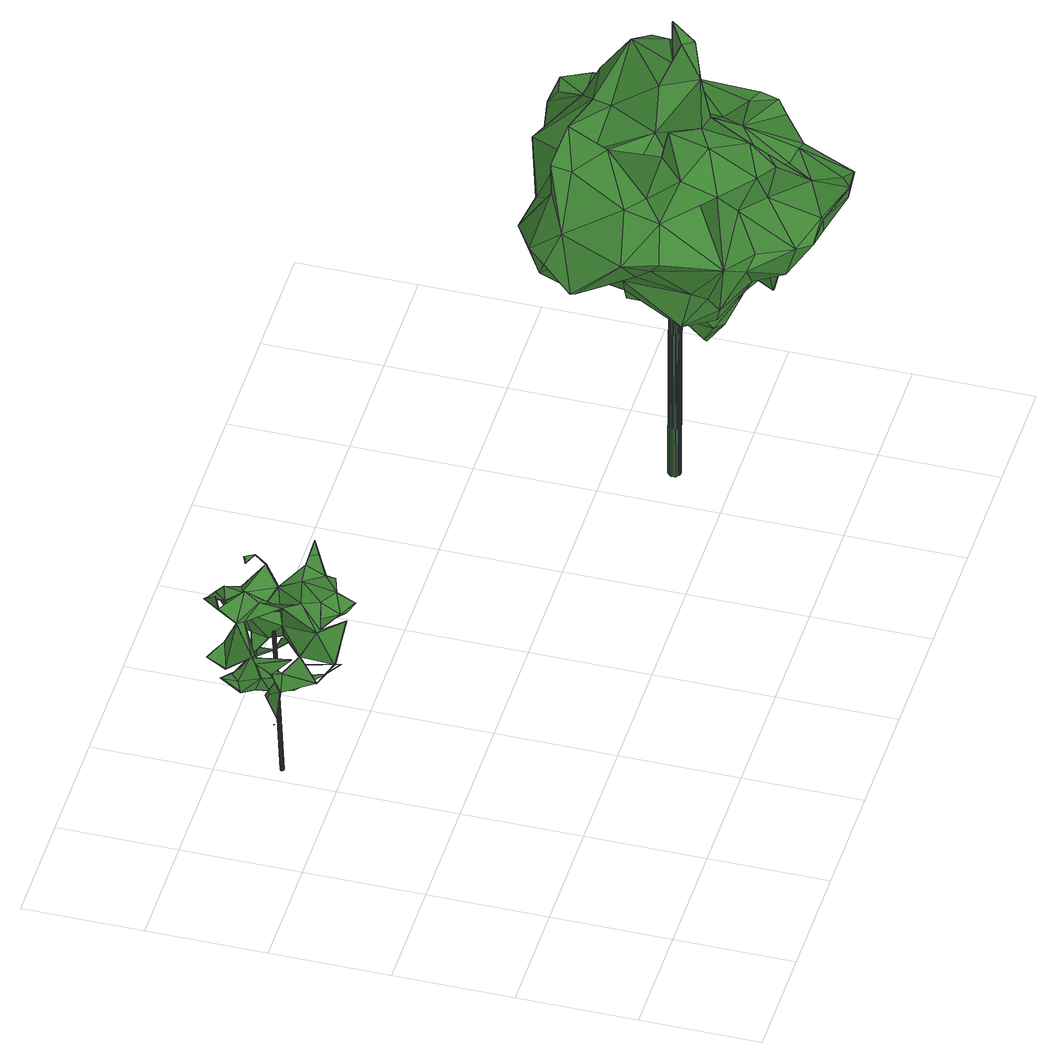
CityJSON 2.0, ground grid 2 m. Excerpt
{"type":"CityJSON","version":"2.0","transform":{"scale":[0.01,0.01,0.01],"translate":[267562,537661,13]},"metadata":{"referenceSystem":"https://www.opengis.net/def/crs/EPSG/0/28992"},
"CityObjects":{
"tree1":{"type":"SolitaryVegetationObject","attributes":{"gtid":614,"crown_width_m":2.41,"crown_median_z":16.12,"crown_r50_m":0.17,"crown_porosity":0.936,"trunk_H_m":2.92,"trunk_DBH_m":0.0557,"trunk_radius_m":0.0279,"trunk_base_height_m":13.2,"original_gtid":"616"},"geometry":[{"type":"MultiSurface","lod":"3","boundaries":[[[0,1,2]],[[3,4,5]],[[6,7,8]],[[9,10,11]],[[12,11,10]],[[13,14,15]],[[16,17,18]],[[19,20,21]],[[22,23,24]],[[25,26,21]],[[27,28,29]],[[30,28,31]],[[32,1,33]],[[8,34,6]],[[35,36,37]],[[29,38,27]],[[39,40,41]],[[42,43,44]],[[45,43,42]],[[46,47,48]],[[49,50,51]],[[52,53,54]],[[55,56,57]],[[58,57,56]],[[59,60,61]],[[2,1,32]],[[62,63,64]],[[34,65,6]],[[66,67,68]],[[16,18,69]],[[70,71,72]],[[73,1,0]],[[9,74,40]],[[75,11,76]],[[77,78,79]],[[80,2,81]],[[79,78,82]],[[83,84,85]],[[86,29,28]],[[86,28,30]],[[3,87,64]],[[88,89,21]],[[69,18,32]],[[90,91,66]],[[64,63,92]],[[93,76,94]],[[54,61,95]],[[60,95,61]],[[0,96,97]],[[3,15,14]],[[3,14,98]],[[8,7,99]],[[51,50,100]],[[67,35,77]],[[101,102,103]],[[20,68,21]],[[104,59,105]],[[77,35,78]],[[106,107,108]],[[109,30,102]],[[109,102,101]],[[110,111,112]],[[28,27,113]],[[20,19,80]],[[114,107,106]],[[3,115,87]],[[25,55,116]],[[31,102,30]],[[83,117,118]],[[38,119,120]],[[121,5,4]],[[80,81,122]],[[83,85,117]],[[41,123,79]],[[75,9,11]],[[15,23,13]],[[39,41,124]],[[79,82,124]],[[88,21,116]],[[110,116,26]],[[125,110,26]],[[25,21,68]],[[17,126,127]],[[16,126,17]],[[86,108,107]],[[55,57,88]],[[128,84,129]],[[125,7,6]],[[38,29,86]],[[130,131,132]],[[4,132,131]],[[58,56,55]],[[99,7,34]],[[86,107,38]],[[41,79,124]],[[41,133,9]],[[5,121,134]],[[46,135,47]],[[46,136,135]],[[137,138,139]],[[77,79,123]],[[112,140,141]],[[142,140,112]],[[36,77,143]],[[15,144,145]],[[64,146,147]],[[13,148,14]],[[54,95,52]],[[88,116,149]],[[143,78,37]],[[125,111,110]],[[38,113,27]],[[55,88,149]],[[150,81,135]],[[0,2,96]],[[99,34,8]],[[70,133,151]],[[144,5,134]],[[125,111,7]],[[98,59,0]],[[0,97,98]],[[151,133,118]],[[15,3,5]],[[50,49,100]],[[51,100,49]],[[45,44,152]],[[16,69,126]],[[35,37,78]],[[94,76,12]],[[125,26,142]],[[150,135,136]],[[153,117,106]],[[153,146,117]],[[74,133,40]],[[3,154,4]],[[147,153,106]],[[89,88,155]],[[156,152,134]],[[134,152,22]],[[45,152,156]],[[114,128,157]],[[4,154,146]],[[70,72,10]],[[151,10,72]],[[68,55,25]],[[120,28,38]],[[38,28,113]],[[143,37,36]],[[123,40,39]],[[142,26,140]],[[141,140,26]],[[130,132,158]],[[159,160,161]],[[159,153,160]],[[130,162,131]],[[163,164,165]],[[165,150,163]],[[1,166,33]],[[105,59,162]],[[143,82,78]],[[4,152,121]],[[166,1,73]],[[147,167,3]],[[3,167,166]],[[77,82,143]],[[18,17,127]],[[141,26,110]],[[118,133,74]],[[117,85,84]],[[139,28,120]],[[45,156,43]],[[156,44,43]],[[6,111,125]],[[124,123,39]],[[145,168,169]],[[95,131,162]],[[95,162,52]],[[117,64,92]],[[146,64,117]],[[40,123,41]],[[40,41,9]],[[9,133,10]],[[62,92,63]],[[129,157,128]],[[36,68,67]],[[77,36,67]],[[115,170,96]],[[58,55,171]],[[172,160,132]],[[76,11,12]],[[169,168,173]],[[174,83,118]],[[152,4,131]],[[75,74,9]],[[84,71,174]],[[121,152,156]],[[116,110,149]],[[162,59,61]],[[60,59,105]],[[98,105,59]],[[2,32,81]],[[147,3,64]],[[41,40,133]],[[89,66,68]],[[73,104,166]],[[122,137,80]],[[131,95,13]],[[21,26,116]],[[13,95,148]],[[68,20,87]],[[115,96,19]],[[115,19,89]],[[152,44,156]],[[35,175,176]],[[67,175,35]],[[97,96,170]],[[157,129,84]],[[93,177,76]],[[94,12,93]],[[156,177,12]],[[93,12,177]],[[3,130,158]],[[166,130,3]],[[67,66,175]],[[178,109,101]],[[151,118,92]],[[124,82,123]],[[33,32,18]],[[66,91,175]],[[176,175,91]],[[146,132,4]],[[172,132,146]],[[127,179,18]],[[92,180,74]],[[92,74,75]],[[80,19,96]],[[80,96,2]],[[169,15,145]],[[173,15,169]],[[164,181,165]],[[176,171,35]],[[91,171,176]],[[91,58,171]],[[152,13,23]],[[150,181,122]],[[150,165,181]],[[164,122,181]],[[98,130,104]],[[139,80,137]],[[139,20,80]],[[86,109,108]],[[178,108,109]],[[164,137,122]],[[110,112,141]],[[122,81,150]],[[90,66,89]],[[30,109,86]],[[92,118,117]],[[152,131,13]],[[58,91,57]],[[57,91,90]],[[71,84,83]],[[98,97,3]],[[15,5,144]],[[45,42,44]],[[75,134,121]],[[134,75,156]],[[139,180,20]],[[103,178,101]],[[156,75,177]],[[3,170,115]],[[117,114,106]],[[97,170,3]],[[171,37,35]],[[166,167,182]],[[102,183,103]],[[14,130,98]],[[132,160,153]],[[158,132,153]],[[149,116,55]],[[0,59,104]],[[0,104,73]],[[92,11,151]],[[180,120,119]],[[147,182,167]],[[163,136,164]],[[52,162,61]],[[84,174,157]],[[70,174,71]],[[64,87,62]],[[152,23,22]],[[151,83,174]],[[174,70,151]],[[147,154,153]],[[158,153,154]],[[156,11,121]],[[166,182,33]],[[106,182,147]],[[108,182,106]],[[98,104,105]],[[146,159,172]],[[83,72,71]],[[83,151,72]],[[153,159,146]],[[161,172,159]],[[114,117,128]],[[104,130,166]],[[128,117,84]],[[161,160,172]],[[102,31,183]],[[38,114,119]],[[21,89,19]],[[111,65,7]],[[111,6,65]],[[7,65,34]],[[134,22,144]],[[15,24,23]],[[173,24,15]],[[68,36,55]],[[118,119,114]],[[138,28,139]],[[115,89,87]],[[89,68,87]],[[75,11,92]],[[75,121,11]],[[180,118,74]],[[158,154,3]],[[146,154,147]],[[180,119,118]],[[180,139,120]],[[92,62,180]],[[87,20,62]],[[20,180,62]],[[12,11,156]],[[35,55,36]],[[114,157,174]],[[114,174,118]],[[112,111,142]],[[105,148,60]],[[32,179,69]],[[33,179,32]],[[33,18,179]],[[177,75,76]],[[95,60,148]],[[126,179,127]],[[126,69,179]],[[61,54,52]],[[89,155,90]],[[163,150,136]],[[107,184,38]],[[108,178,135]],[[135,178,103]],[[135,32,182]],[[135,182,108]],[[33,182,32]],[[38,184,114]],[[162,148,105]],[[162,130,148]],[[130,14,148]],[[142,111,125]],[[114,184,107]],[[137,46,31]],[[31,138,137]],[[46,48,31]],[[136,46,164]],[[164,46,137]],[[88,57,155]],[[90,155,57]],[[26,25,116]],[[183,31,48]],[[31,28,138]],[[11,10,151]],[[70,10,133]],[[35,37,55]],[[171,55,37]],[[32,135,81]],[[183,48,185]],[[47,185,48]],[[135,185,47]],[[103,185,135]],[[183,185,103]],[[77,123,82]],[[144,168,145]],[[22,168,144]],[[173,168,24]],[[22,24,168]],[[186,187,188]],[[186,188,189]],[[189,188,190]],[[189,190,191]],[[188,187,192]],[[188,192,190]],[[190,192,193]],[[190,193,191]],[[192,187,194]],[[192,194,193]],[[193,194,195]],[[193,195,191]],[[194,187,196]],[[194,196,195]],[[195,196,197]],[[195,197,191]],[[196,187,198]],[[196,198,197]],[[197,198,199]],[[197,199,191]],[[198,187,200]],[[198,200,199]],[[199,200,201]],[[199,201,191]],[[200,187,202]],[[200,202,201]],[[201,202,203]],[[201,203,191]],[[202,187,204]],[[202,204,203]],[[204,187,205]],[[204,205,203]],[[203,205,206]],[[203,206,191]],[[205,187,207]],[[205,207,206]],[[206,207,208]],[[206,208,191]],[[207,187,209]],[[207,209,208]],[[208,209,210]],[[208,210,191]],[[209,187,211]],[[209,211,210]],[[211,187,212]],[[211,212,210]],[[210,212,213]],[[210,213,191]],[[212,187,214]],[[212,214,213]],[[213,214,215]],[[213,215,191]],[[214,187,216]],[[214,216,215]],[[216,187,217]],[[216,217,215]],[[215,217,218]],[[215,218,191]],[[217,187,219]],[[217,219,218]],[[219,187,220]],[[219,220,218]],[[218,220,221]],[[218,221,191]],[[220,187,222]],[[220,222,221]],[[221,222,223]],[[221,223,191]],[[222,187,224]],[[222,224,223]],[[224,187,225]],[[224,225,223]],[[223,225,226]],[[223,226,191]],[[225,187,227]],[[225,227,226]],[[227,187,228]],[[227,228,226]],[[226,228,189]],[[226,189,191]],[[228,187,186]],[[228,186,189]]]}]},
"tree2":{"type":"SolitaryVegetationObject","attributes":{"gtid":433,"crown_width_m":5.25,"crown_median_z":18.8,"crown_r50_m":0.271,"crown_porosity":0.921,"trunk_H_m":5.63,"trunk_DBH_m":0.208,"trunk_radius_m":0.104,"trunk_base_height_m":13.17,"original_gtid":"434"},"geometry":[{"type":"Solid","lod":"3","boundaries":[[[[229,230,231]],[[232,233,234]],[[235,236,237]],[[238,239,240]],[[241,242,243]],[[244,245,246]],[[247,248,249]],[[250,251,246]],[[252,253,254]],[[255,256,257]],[[258,259,260]],[[261,262,263]],[[264,265,266]],[[267,268,269]],[[270,271,272]],[[272,273,274]],[[275,276,277]],[[278,275,279]],[[280,281,282]],[[283,284,285]],[[259,286,230]],[[276,287,288]],[[289,290,291]],[[292,290,289]],[[257,293,258]],[[294,295,296]],[[297,298,299]],[[297,300,298]],[[301,302,282]],[[263,302,301]],[[303,230,286]],[[304,305,306]],[[307,308,309]],[[310,268,267]],[[307,309,311]],[[241,312,242]],[[313,312,241]],[[314,315,316]],[[306,317,318]],[[311,319,307]],[[320,253,321]],[[322,323,300]],[[322,300,324]],[[325,326,327]],[[312,313,328]],[[329,330,331]],[[332,333,334]],[[335,336,268]],[[266,236,235]],[[337,338,278]],[[311,339,319]],[[307,319,340]],[[306,341,342]],[[342,304,306]],[[343,344,280]],[[289,281,334]],[[345,346,275]],[[250,246,277]],[[241,277,246]],[[241,243,277]],[[347,323,322]],[[330,348,331]],[[349,342,345]],[[350,236,266]],[[351,352,229]],[[230,229,352]],[[280,282,302]],[[288,331,348]],[[353,354,355]],[[345,342,356]],[[334,344,332]],[[357,270,272]],[[275,338,358]],[[359,360,285]],[[265,348,330]],[[347,361,249]],[[353,362,354]],[[363,364,261]],[[304,360,365]],[[311,309,332]],[[366,367,368]],[[358,345,275]],[[297,320,300]],[[369,370,371]],[[232,234,371]],[[321,252,372]],[[357,370,369]],[[371,234,369]],[[272,274,357]],[[373,374,318]],[[318,375,373]],[[305,299,376]],[[265,374,373]],[[330,374,265]],[[250,348,251]],[[265,251,348]],[[233,377,378]],[[262,302,263]],[[306,318,341]],[[356,276,346]],[[356,346,345]],[[308,247,361]],[[379,320,372]],[[321,372,320]],[[365,297,299]],[[350,238,236]],[[340,380,381]],[[319,380,340]],[[324,320,379]],[[382,383,384]],[[345,358,385]],[[272,385,358]],[[369,283,270]],[[369,270,357]],[[266,373,375]],[[310,386,387]],[[300,320,324]],[[241,246,245]],[[285,342,349]],[[366,388,299]],[[294,377,389]],[[385,272,271]],[[385,271,349]],[[274,273,390]],[[383,254,359]],[[383,359,384]],[[370,232,371]],[[283,391,270]],[[392,273,338]],[[393,273,392]],[[394,230,352]],[[395,288,287]],[[373,266,265]],[[242,396,392]],[[397,392,396]],[[398,238,340]],[[237,238,398]],[[300,323,239]],[[269,399,267]],[[330,329,374]],[[353,400,327]],[[309,401,332]],[[402,367,298]],[[294,378,377]],[[277,348,250]],[[383,252,254]],[[351,332,344]],[[327,403,364]],[[355,343,400]],[[355,400,353]],[[229,231,335]],[[372,382,379]],[[389,301,294]],[[366,299,298]],[[262,403,343]],[[404,232,405]],[[404,405,390]],[[390,405,274]],[[265,264,251]],[[264,406,251]],[[244,256,245]],[[245,256,313]],[[407,316,376]],[[342,285,304]],[[238,237,236]],[[291,382,408]],[[384,234,382]],[[408,382,234]],[[262,364,403]],[[308,361,401]],[[234,384,369]],[[409,410,393]],[[232,377,233]],[[273,393,410]],[[273,410,390]],[[297,254,253]],[[297,253,320]],[[349,391,285]],[[292,411,412]],[[278,338,275]],[[285,391,283]],[[413,257,414]],[[326,328,327]],[[298,367,366]],[[241,245,313]],[[237,386,235]],[[362,352,351]],[[374,395,318]],[[395,356,318]],[[349,270,391]],[[389,415,301]],[[416,415,389]],[[308,401,309]],[[372,252,383]],[[372,383,382]],[[315,417,376]],[[314,417,315]],[[299,388,407]],[[289,334,292]],[[333,292,334]],[[289,291,296]],[[324,412,411]],[[413,414,406]],[[394,259,230]],[[296,418,294]],[[418,378,294]],[[327,328,255]],[[312,328,326]],[[237,398,386]],[[277,279,275]],[[231,419,336]],[[303,419,230]],[[305,304,365]],[[297,420,254]],[[376,417,305]],[[258,293,259]],[[327,400,343]],[[341,356,342]],[[296,281,289]],[[295,281,296]],[[286,259,293]],[[280,302,262]],[[414,244,251]],[[257,244,414]],[[246,251,244]],[[356,341,318]],[[395,287,356]],[[356,287,276]],[[337,278,279]],[[421,333,401]],[[421,292,333]],[[421,401,361]],[[410,389,422]],[[359,365,360]],[[361,247,249]],[[308,307,247]],[[387,386,381]],[[413,310,267]],[[386,310,406]],[[413,406,310]],[[398,381,386]],[[340,381,398]],[[249,248,347]],[[255,394,353]],[[255,353,327]],[[363,327,364]],[[261,364,262]],[[282,295,294]],[[409,416,410]],[[366,368,388]],[[301,363,263]],[[386,406,264]],[[253,252,321]],[[328,313,256]],[[328,256,255]],[[332,339,311]],[[266,235,386]],[[266,386,264]],[[340,238,248]],[[281,344,334]],[[280,262,343]],[[316,407,314]],[[319,339,423]],[[368,367,375]],[[402,375,367]],[[340,248,307]],[[247,307,248]],[[240,347,248]],[[351,339,332]],[[345,385,349]],[[233,424,234]],[[408,234,424]],[[377,404,389]],[[232,404,377]],[[291,378,418]],[[327,343,403]],[[296,291,418]],[[269,268,336]],[[231,336,335]],[[359,284,384]],[[291,290,412]],[[414,251,406]],[[303,399,269]],[[415,363,301]],[[263,363,261]],[[379,291,412]],[[379,412,324]],[[333,332,401]],[[274,425,357]],[[292,412,290]],[[365,299,305]],[[238,240,248]],[[303,293,399]],[[286,293,303]],[[301,282,294]],[[343,351,344]],[[343,355,351]],[[275,346,276]],[[277,243,279]],[[282,281,295]],[[298,300,239]],[[337,392,338]],[[242,392,243]],[[337,243,392]],[[347,239,323]],[[240,239,347]],[[298,239,238]],[[269,419,303]],[[336,419,269]],[[230,419,231]],[[361,347,421]],[[266,375,350]],[[329,331,288]],[[281,280,344]],[[335,423,229]],[[337,279,243]],[[374,329,395]],[[362,351,354]],[[376,299,407]],[[329,288,395]],[[257,399,293]],[[255,257,258]],[[305,417,306]],[[363,325,327]],[[363,397,325]],[[285,360,304]],[[277,276,348]],[[288,348,276]],[[399,257,413]],[[399,413,267]],[[392,409,393]],[[298,238,402]],[[380,319,423]],[[380,423,335]],[[426,368,317]],[[426,317,306]],[[375,402,350]],[[318,368,375]],[[317,368,318]],[[322,411,347]],[[421,347,411]],[[350,402,238]],[[392,397,409]],[[416,409,415]],[[363,415,409]],[[363,409,397]],[[257,256,244]],[[316,315,376]],[[312,396,242]],[[326,396,312]],[[389,410,416]],[[326,325,396]],[[397,396,325]],[[357,425,370]],[[382,427,379]],[[408,424,291]],[[378,424,233]],[[291,424,378]],[[394,260,259]],[[268,428,335]],[[353,394,362]],[[362,394,352]],[[387,428,310]],[[270,349,271]],[[359,285,284]],[[384,284,369]],[[283,369,284]],[[358,338,273]],[[274,405,425]],[[370,425,405]],[[370,405,232]],[[358,273,272]],[[322,324,411]],[[421,411,292]],[[380,335,428]],[[380,428,381]],[[387,381,428]],[[255,260,394]],[[258,260,255]],[[410,422,390]],[[404,390,422]],[[404,422,389]],[[407,417,314]],[[426,417,407]],[[306,417,426]],[[355,354,351]],[[351,423,339]],[[229,423,351]],[[365,420,297]],[[382,291,427]],[[379,427,291]],[[407,388,426]],[[368,426,388]],[[365,429,420]],[[254,420,429]],[[254,429,359]],[[365,359,429]],[[310,428,268]],[[430,431,432]],[[430,432,433]],[[433,432,434]],[[433,434,435]],[[432,431,436]],[[432,436,434]],[[434,436,437]],[[434,437,435]],[[436,431,438]],[[436,438,437]],[[437,438,439]],[[437,439,435]],[[438,431,440]],[[438,440,439]],[[439,440,441]],[[439,441,435]],[[440,431,442]],[[440,442,441]],[[441,442,443]],[[441,443,435]],[[442,431,444]],[[442,444,443]],[[443,444,445]],[[443,445,435]],[[444,431,446]],[[444,446,445]],[[445,446,447]],[[445,447,435]],[[446,431,448]],[[446,448,447]],[[447,448,449]],[[447,449,435]],[[448,431,450]],[[448,450,449]],[[449,450,451]],[[449,451,435]],[[450,431,452]],[[450,452,451]],[[451,452,453]],[[451,453,435]],[[452,431,454]],[[452,454,453]],[[453,454,455]],[[453,455,435]],[[454,431,456]],[[454,456,455]],[[455,456,457]],[[455,457,435]],[[456,431,458]],[[456,458,457]],[[457,458,459]],[[457,459,435]],[[458,431,460]],[[458,460,459]],[[459,460,461]],[[459,461,435]],[[460,431,462]],[[460,462,461]],[[461,462,463]],[[461,463,435]],[[462,431,464]],[[462,464,463]],[[463,464,465]],[[463,465,435]],[[464,431,466]],[[464,466,465]],[[465,466,467]],[[465,467,435]],[[466,431,468]],[[466,468,467]],[[467,468,469]],[[467,469,435]],[[468,431,470]],[[468,470,469]],[[469,470,471]],[[469,471,435]],[[470,431,472]],[[470,472,471]],[[471,472,473]],[[471,473,435]],[[472,431,474]],[[472,474,473]],[[473,474,475]],[[473,475,435]],[[474,431,476]],[[474,476,475]],[[475,476,477]],[[475,477,435]],[[476,431,478]],[[476,478,477]],[[477,478,479]],[[477,479,435]],[[478,431,430]],[[478,430,479]],[[479,430,433]],[[479,433,435]]]]}]}
},
"vertices":[
[238,807,350],[273,774,339],[273,774,338],[210,753,343],[165,740,363],[162,741,306],[326,717,198],[326,718,199],[363,705,199],[180,647,283],[136,615,290],[146,673,288],[111,666,280],[148,748,373],[165,742,363],[161,771,318],[244,762,428],[244,761,428],[271,751,412],[227,745,293],[223,715,288],[245,739,246],[117,756,302],[117,756,304],[113,785,323],[245,739,245],[271,720,223],[285,592,337],[285,627,296],[285,593,337],[330,637,340],[308,664,296],[294,740,376],[293,740,376],[363,705,200],[201,708,200],[217,702,205],[201,708,199],[253,608,336],[210,594,272],[210,596,272],[210,595,272],[119,651,344],[119,651,343],[120,651,344],[91,701,347],[282,696,299],[281,696,300],[284,658,312],[206,703,126],[207,703,126],[207,703,125],[130,776,437],[130,776,438],[130,777,437],[224,763,210],[198,768,221],[189,785,218],[184,755,220],[181,803,387],[161,804,400],[161,803,400],[211,689,309],[211,688,309],[214,692,326],[326,717,199],[179,717,241],[179,715,241],[215,740,255],[271,752,412],[136,614,289],[159,590,315],[135,614,290],[240,793,363],[181,647,284],[146,674,288],[125,695,257],[214,681,224],[214,672,197],[226,625,231],[243,731,328],[284,718,342],[227,626,231],[159,592,315],[204,585,368],[188,628,346],[285,623,351],[223,716,288],[224,764,211],[215,741,255],[184,755,222],[164,745,217],[177,653,302],[85,665,248],[87,665,248],[149,777,393],[227,773,304],[215,775,336],[209,783,359],[364,705,200],[207,702,126],[348,676,394],[327,652,345],[324,684,361],[210,783,360],[181,803,386],[233,666,362],[251,640,355],[292,681,355],[326,652,345],[271,720,222],[318,720,208],[283,691,240],[268,602,328],[198,626,346],[225,745,293],[261,749,210],[188,629,346],[177,652,302],[225,641,338],[256,659,324],[136,715,323],[303,726,315],[227,625,231],[227,625,230],[318,721,208],[237,758,420],[237,757,420],[205,586,368],[205,585,368],[195,747,400],[148,747,373],[186,721,390],[180,646,284],[136,715,322],[285,717,342],[304,726,315],[281,696,298],[284,658,311],[246,687,311],[282,691,241],[282,691,240],[282,692,240],[216,672,197],[162,741,305],[162,789,294],[197,687,377],[236,701,335],[150,777,392],[261,749,209],[305,726,315],[136,614,290],[108,711,344],[198,687,377],[196,718,386],[198,768,222],[105,679,319],[205,585,367],[197,718,387],[177,664,407],[176,665,407],[176,664,407],[151,777,393],[327,735,288],[325,735,288],[320,756,291],[237,762,359],[243,731,329],[117,757,303],[162,790,294],[226,773,305],[182,726,212],[176,664,406],[114,786,323],[160,591,315],[179,716,241],[182,726,213],[111,667,280],[324,684,362],[271,751,411],[211,688,308],[319,756,291],[283,717,342],[296,651,331],[225,641,340],[292,681,354],[228,695,20],[225,695,20],[228,696,20],[216,704,312],[216,705,312],[213,705,311],[227,696,20],[216,706,311],[227,697,20],[215,706,311],[226,697,20],[215,707,311],[226,698,20],[214,707,311],[225,698,20],[213,707,311],[224,698,20],[212,707,311],[224,697,20],[223,697,20],[211,707,311],[223,696,20],[211,706,311],[222,696,20],[210,705,311],[222,695,20],[222,694,20],[210,704,311],[223,694,20],[211,703,311],[223,693,20],[224,693,20],[212,702,311],[224,692,20],[225,692,20],[213,702,311],[226,692,20],[214,702,312],[226,693,20],[227,693,20],[215,703,312],[227,694,20],[228,694,20],
[1190,105,460],[1189,151,393],[1233,102,468],[825,386,572],[868,301,591],[818,311,651],[1289,215,642],[1269,228,637],[1286,185,636],[1182,214,661],[1118,160,644],[1152,130,628],[1230,449,412],[1136,445,379],[1164,486,421],[1245,363,455],[1225,390,404],[1254,451,425],[1146,24,640],[1189,125,630],[1137,40,632],[1299,475,463],[1295,381,503],[941,278,781],[934,266,841],[943,279,781],[1199,271,415],[1219,360,404],[1281,278,393],[1224,237,333],[1222,176,297],[1223,235,334],[1027,229,343],[1017,198,393],[1002,227,368],[1326,314,551],[1354,392,568],[1316,330,622],[1325,211,444],[1294,129,464],[1307,188,429],[936,456,671],[983,461,620],[956,515,574],[1019,463,512],[927,472,511],[1132,506,586],[1227,543,598],[1209,513,499],[1080,454,536],[1172,486,491],[1039,174,443],[1006,150,501],[964,213,438],[925,454,738],[928,421,730],[1003,447,755],[1224,175,298],[1243,530,608],[1285,538,602],[942,142,576],[968,135,592],[875,160,630],[995,77,593],[1225,235,334],[900,236,476],[921,183,485],[901,174,524],[1027,238,779],[1126,251,717],[1137,270,781],[1070,172,728],[940,247,458],[986,207,408],[1229,189,397],[1112,408,717],[1115,332,772],[1193,398,788],[1147,23,639],[1110,20,637],[1123,27,606],[1325,222,496],[1153,40,580],[1161,411,350],[1199,391,380],[1146,317,881],[1144,318,882],[1145,317,883],[1235,376,767],[1228,423,706],[1181,60,572],[989,216,774],[932,265,842],[1049,123,708],[1071,142,711],[1011,144,711],[1051,366,380],[1086,373,389],[1090,284,447],[1131,360,421],[1309,492,601],[1315,483,597],[1310,493,599],[1102,62,546],[1018,55,589],[1017,99,518],[1252,83,486],[1292,129,462],[1111,410,479],[1055,477,520],[1133,65,538],[1206,122,626],[1188,447,722],[1117,438,719],[1041,175,443],[1064,148,492],[1089,529,643],[1134,523,618],[1128,88,622],[1292,475,549],[1030,463,676],[1229,259,630],[1132,113,470],[1187,152,393],[1148,237,488],[1148,159,503],[1065,149,493],[1175,472,671],[872,474,606],[1025,506,577],[978,376,744],[1009,406,712],[1110,21,638],[1206,164,445],[1014,260,412],[1028,229,345],[1051,320,731],[1138,271,780],[1144,327,693],[1225,340,754],[867,420,652],[843,442,604],[811,391,581],[934,246,745],[1314,362,642],[1255,429,614],[1218,348,647],[1132,299,851],[910,333,540],[903,221,544],[937,188,723],[1217,109,522],[1261,159,593],[887,267,692],[921,298,708],[894,326,701],[1025,504,578],[1281,249,582],[1237,176,565],[1153,287,804],[941,339,495],[928,440,496],[978,459,722],[1070,414,450],[1043,414,486],[1193,181,391],[1242,487,610],[1085,375,390],[1054,371,395],[1275,169,617],[1285,244,402],[1064,245,488],[1054,49,613],[1178,264,669],[1018,200,393],[900,384,545],[904,421,570],[1310,304,528],[1156,284,839],[831,252,656],[1020,353,480],[951,399,500],[1053,138,638],[986,167,659],[1280,281,508],[1255,344,497],[1009,254,446],[971,342,502],[1144,317,797],[898,192,544],[1235,183,429],[984,257,699],[1054,51,615],[949,399,500],[1160,86,527],[855,273,619],[877,443,600],[1229,346,770],[948,220,693],[1265,171,489],[970,340,693],[1085,295,16],[1075,295,17],[1085,298,16],[1109,299,580],[1109,302,580],[1099,299,580],[1084,300,16],[1108,305,580],[1082,302,17],[1106,307,580],[1080,304,17],[1104,308,580],[1078,305,17],[1101,309,580],[1075,305,17],[1099,310,580],[1072,305,17],[1096,309,580],[1070,304,17],[1093,308,581],[1068,302,17],[1091,307,581],[1066,300,17],[1090,305,581],[1065,298,17],[1089,302,581],[1065,295,17],[1088,299,581],[1065,292,17],[1089,297,581],[1066,290,17],[1090,294,581],[1068,288,17],[1091,292,581],[1070,286,17],[1093,290,581],[1072,285,17],[1096,289,581],[1075,285,17],[1099,289,580],[1078,285,17],[1101,289,580],[1080,286,17],[1104,290,580],[1082,288,17],[1106,292,580],[1084,290,17],[1108,294,580],[1085,292,17],[1109,297,580]
]}
